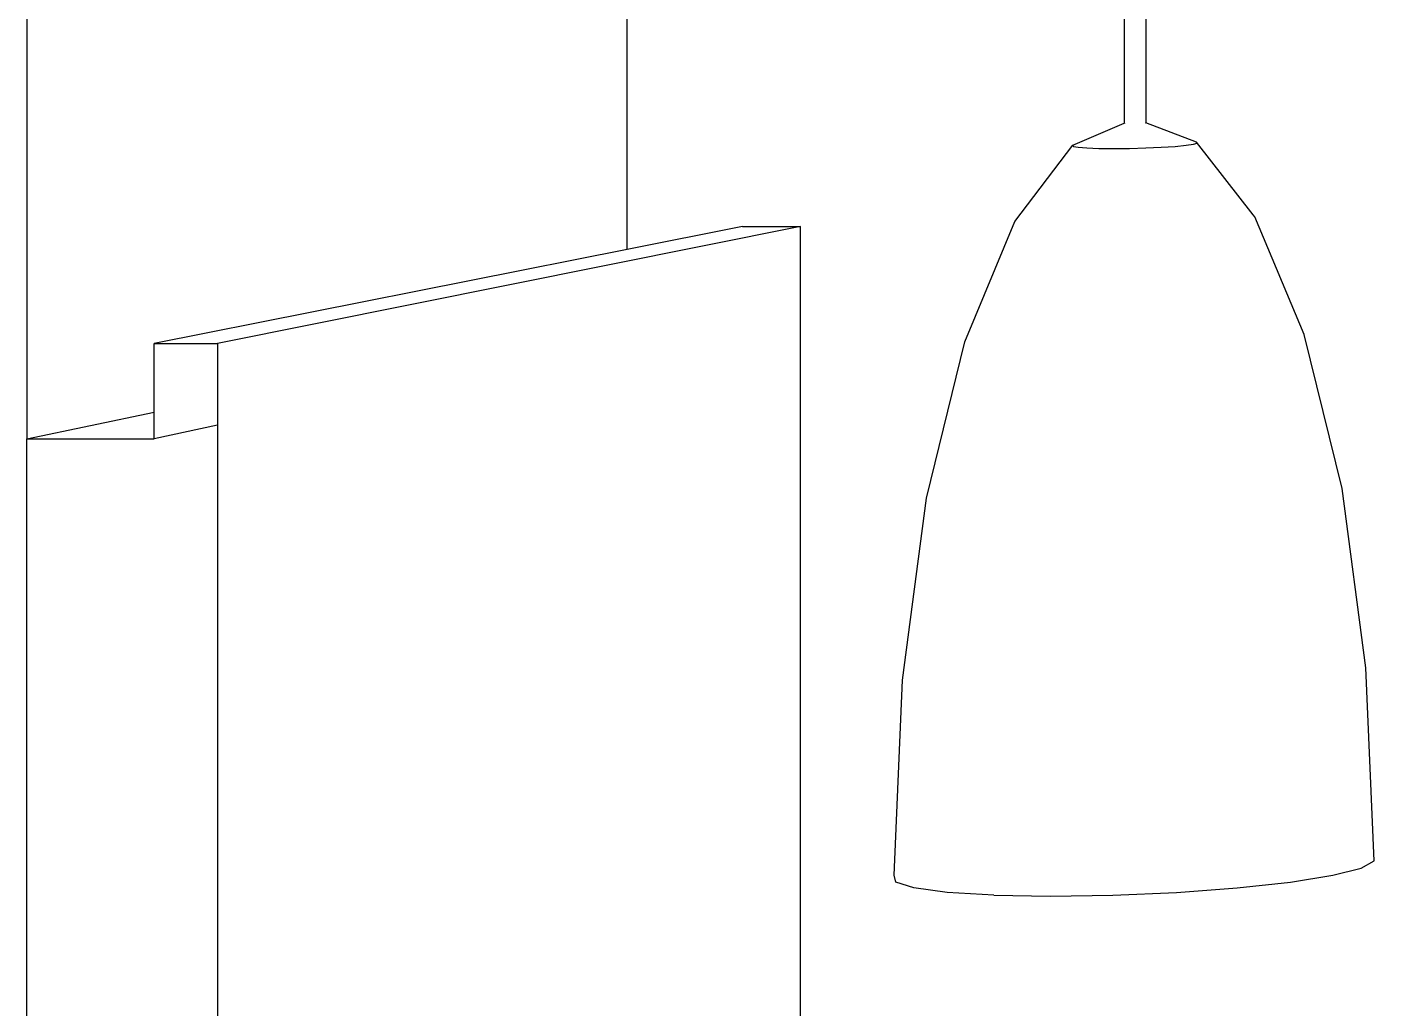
# Model space of a CAD drawing. Header units: millimetres. Extents: x 543 to 4140, y -1075 to 1161.
# Drawn here: x 813.4 to 877.4, y 870.5 to 917.1 of the extents above; entities that cross this region are included whole.
import ezdxf

# ---------------------------------------------------------------- set-up
doc = ezdxf.new("R2010")
doc.units = ezdxf.units.MM
doc.layers.add('SectionCutEdges', color=7, linetype='Continuous')

msp = doc.modelspace()

# ---------------------------------------------------------------- linework, layer by layer
for p, q in [((866.524, 1070.203), (866.524, 912.562)), ((865.506, 1058.918), (865.506, 912.538)), ((841.926, 906.551), (841.926, 933.634)), ((863.065, 911.492), (865.506, 912.538)), ((865.506, 912.538), (865.55, 912.557)), ((866.495, 912.573), (866.524, 912.562)), ((866.524, 912.562), (866.524, 912.555)), ((868.925, 911.645), (866.524, 912.562)), ((860.311, 907.883), (863.065, 911.492)), ((863.065, 911.492), (863.093, 911.443)), ((863.093, 911.443), (863.321, 911.4)), ((863.321, 911.4), (863.733, 911.368)), ((866.519, 911.368), (867.258, 911.4)), ((867.258, 911.4), (867.912, 911.443)), ((867.912, 911.443), (868.434, 911.492)), ((868.434, 911.492), (868.791, 911.544)), ((868.791, 911.544), (868.958, 911.596)), ((871.626, 908.2), (868.925, 911.645)), ((868.958, 911.596), (868.925, 911.645)), ((863.733, 911.368), (864.301, 911.348)), ((864.301, 911.348), (864.988, 911.341)), ((864.988, 911.341), (865.744, 911.348)), ((865.744, 911.348), (866.519, 911.368)), ((871.696, 908.099), (871.626, 908.2)), ((850.135, 907.639), (822.489, 902.087)), ((847.399, 907.639), (841.926, 906.551)), ((847.399, 907.639), (849.358, 907.639)), ((849.358, 907.639), (850.135, 907.639)), ((850.135, 867.468), (850.135, 907.639)), ((857.942, 902.17), (860.311, 907.883)), ((874.042, 902.508), (871.696, 908.099)), ((841.926, 906.551), (819.474, 902.087)), ((875.84, 895.206), (874.042, 902.508)), ((856.121, 894.74), (857.942, 902.17)), ((813.443, 897.564), (819.474, 898.828)), ((822.489, 898.209), (819.474, 897.564)), ((876.969, 886.688), (875.84, 895.206)), ((854.975, 886.102), (856.121, 894.74)), ((877.354, 877.531), (876.969, 886.688)), ((854.584, 876.85), (854.975, 886.102)), ((876.742, 877.192), (877.354, 877.531)), ((875.392, 876.85), (876.742, 877.192)), ((854.66, 876.529), (854.584, 876.85)), ((855.52, 876.252), (854.66, 876.529)), ((857.109, 876.038), (855.52, 876.252)), ((867.982, 876.038), (870.859, 876.252)), ((870.859, 876.252), (873.386, 876.529)), ((873.386, 876.529), (875.392, 876.85)), ((859.321, 875.903), (857.109, 876.038)), ((859.321, 875.903), (862, 875.856)), ((862, 875.856), (864.958, 875.903)), ((864.958, 875.903), (867.982, 876.038))]:
    msp.add_line(p, q)
at = {"layer": 'SectionCutEdges'}
for p, q in [((813.443, 930.733), (813.443, 897.564)), ((819.474, 902.087), (822.489, 902.087)), ((819.474, 898.828), (819.474, 902.087)), ((822.489, 902.087), (822.489, 898.209)), ((819.474, 897.564), (819.474, 898.828)), ((822.489, 898.209), (822.489, 823.687)), ((813.443, 897.564), (819.474, 897.564)), ((813.443, 781.443), (813.443, 897.564))]:
    msp.add_line(p, q, dxfattribs=at)

doc.saveas('drawing.dxf')
